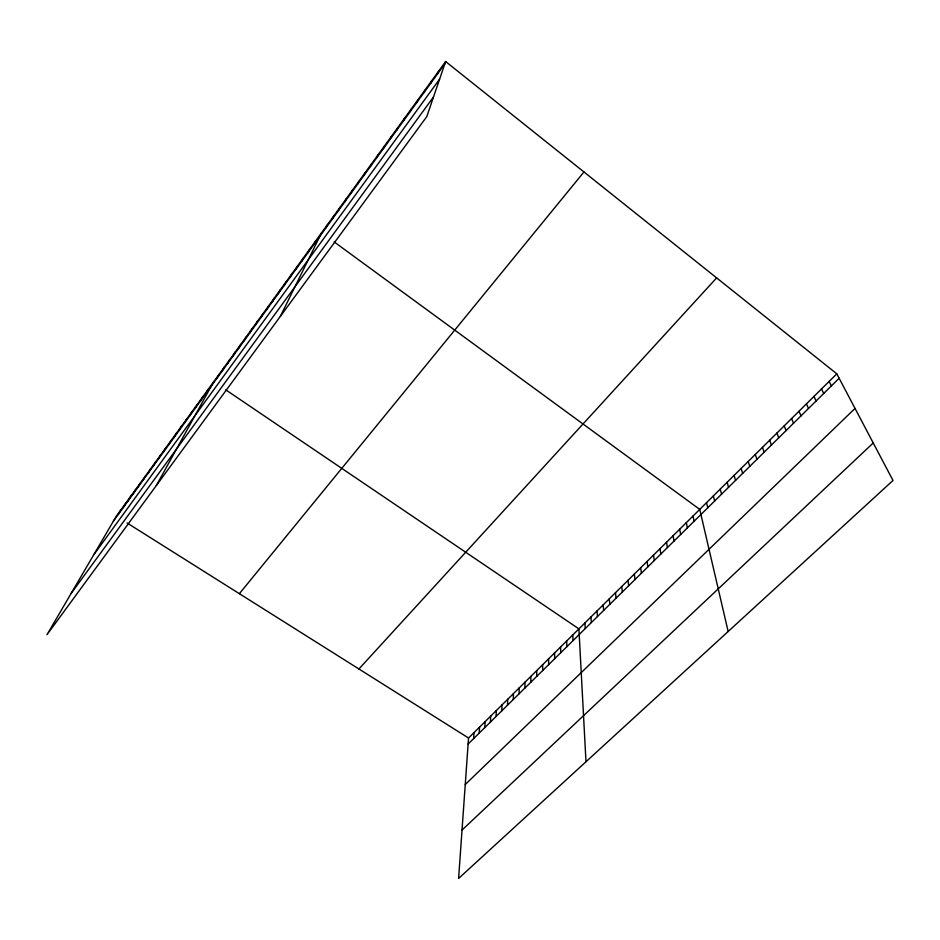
<?xml version="1.0" encoding="UTF-8"?>
<svg xmlns="http://www.w3.org/2000/svg" width="940" height="940" viewBox="0 0 940 940"><rect width="100%" height="100%" fill="white"/><g stroke="black" fill="none" stroke-linecap="round" stroke-linejoin="round"><path stroke-width="1.41" d="M530.818 682.229L530.841 676.412M524.931 688.021L525.002 682.182M519.091 693.779L519.197 687.927M513.287 699.501L513.428 693.626M507.518 705.188L507.694 699.289M501.784 710.84L501.995 704.93M496.085 716.456L496.332 710.523M490.422 722.038L490.704 716.092M484.793 727.584L485.122 721.626M479.2 733.106L479.553 727.114M473.643 738.582L474.03 732.577M836.812 373.838L468.543 738.018L458.603 878.465L893 480.469L836.812 373.838L445.63 61.535L116.313 516.189L47 634.688L426.807 116.572L445.63 61.535M437.817 73.496L438.639 71.181M430.837 83.143L431.707 80.746M423.893 92.708L424.833 90.252M417.019 102.202L418.006 99.675M410.193 111.625L411.238 109.017M403.424 120.966L404.517 118.299M396.704 130.237L397.843 127.511M390.029 139.437L391.228 136.641M383.414 148.579L384.66 145.712M376.846 157.638L378.139 154.712M370.325 166.627L371.676 163.642M363.862 175.557L365.249 172.502M357.447 184.416L358.88 181.303M351.066 193.205L352.559 190.033M344.745 201.936L346.272 198.704M338.471 210.595L340.045 207.305M332.243 219.196L333.865 215.847M326.062 227.727L327.719 224.319M280.367 316.334L321.621 232.744M313.831 244.6L315.57 241.098M307.779 252.954L309.565 249.382M301.775 261.238L303.596 257.619M295.818 269.463L297.686 265.797M289.896 277.629L291.8 273.904M284.021 285.737L285.971 281.965M278.193 293.785L280.167 289.966M272.4 301.775L274.421 297.909M266.643 309.707L268.711 305.794M260.944 317.579L263.036 313.631M255.269 325.404L257.407 321.398M249.641 333.171L251.814 329.129M244.059 340.879L246.257 336.79M238.501 348.54L240.746 344.404M232.991 356.143L235.258 351.971M227.527 363.698L229.83 359.48M222.087 371.194L224.425 366.941M216.694 378.644L219.055 374.343M156.357 485.51L213.733 381.699M205.848 393.602L208.28 389.219M200.408 401.122L202.864 396.692M189.621 415.985L192.148 411.485M194.991 408.583L197.494 404.118M184.299 423.341L186.849 418.805M179 430.649L181.584 426.079M173.747 437.911L176.356 433.293M168.518 445.113L171.162 440.461M158.19 459.378L160.881 454.655M163.337 452.269L166.004 447.581M153.067 466.428L155.805 461.681M142.951 480.399L145.724 475.581M147.991 473.443L150.741 468.649M137.933 487.32L140.742 482.467M128.016 501.008L130.871 496.097M132.963 494.182L135.795 489.305M123.105 507.788L125.984 502.841M118.229 514.521L121.131 509.539M113.376 521.207L444.867 63.779M93.565 555.082L439.615 79.136M71.099 593.481L433.516 96.949M239.371 593.692L583.952 171.961M358.927 668.986L716.633 277.887M468.12 744.034L839.15 378.268M465.253 784.524L855.036 408.43M462.034 830.055L873.236 442.975M127.147 523.016L468.543 738.018M225.8 389.865L578.911 628.872L585.984 761.764M334.194 241.933L699.736 509.386L728.159 631.504M829.139 381.429L831.407 385.905M821.525 388.96L823.722 393.484M813.958 396.445L816.096 401.004M806.45 403.871L808.518 408.465M798.988 411.25L800.998 415.891M791.574 418.57L793.525 423.247M784.218 425.844L786.099 430.567M776.91 433.07L778.731 437.829M769.66 440.249L771.423 445.043M762.457 447.37L764.15 452.211M755.29 454.455L756.935 459.319M748.181 461.481L749.768 466.381M741.12 468.461L742.647 473.407M734.116 475.405L735.573 480.375M727.149 482.291L728.559 487.296M720.228 489.129L721.579 494.17M713.354 495.932L714.659 500.997M706.527 502.677L707.773 507.788M693.003 516.048L694.143 521.218M686.306 522.663L687.399 527.869M679.655 529.244L680.701 534.472M673.052 535.777L674.039 541.029M666.495 542.263L667.435 547.55M659.974 548.713L660.867 554.024M653.5 555.117L654.334 560.463M647.061 561.486L647.848 566.855M640.669 567.807L641.409 573.2M634.312 574.093L635.005 579.51M628.002 580.332L628.649 585.785M621.728 586.537L622.327 592.012M615.489 592.694L616.053 598.192M609.296 598.827L609.813 604.35M603.151 604.902L603.621 610.459M597.029 610.953L597.464 616.523M590.955 616.969L591.342 622.562M584.915 622.938L585.256 628.555M572.765 634.947L573.024 640.61M566.667 640.986L566.879 646.673M560.604 646.979L560.769 652.689M554.577 652.936L554.706 658.67M548.584 658.858L548.678 664.615M542.627 664.745L542.686 670.525M536.716 670.596L536.728 676.389"/></g></svg>
